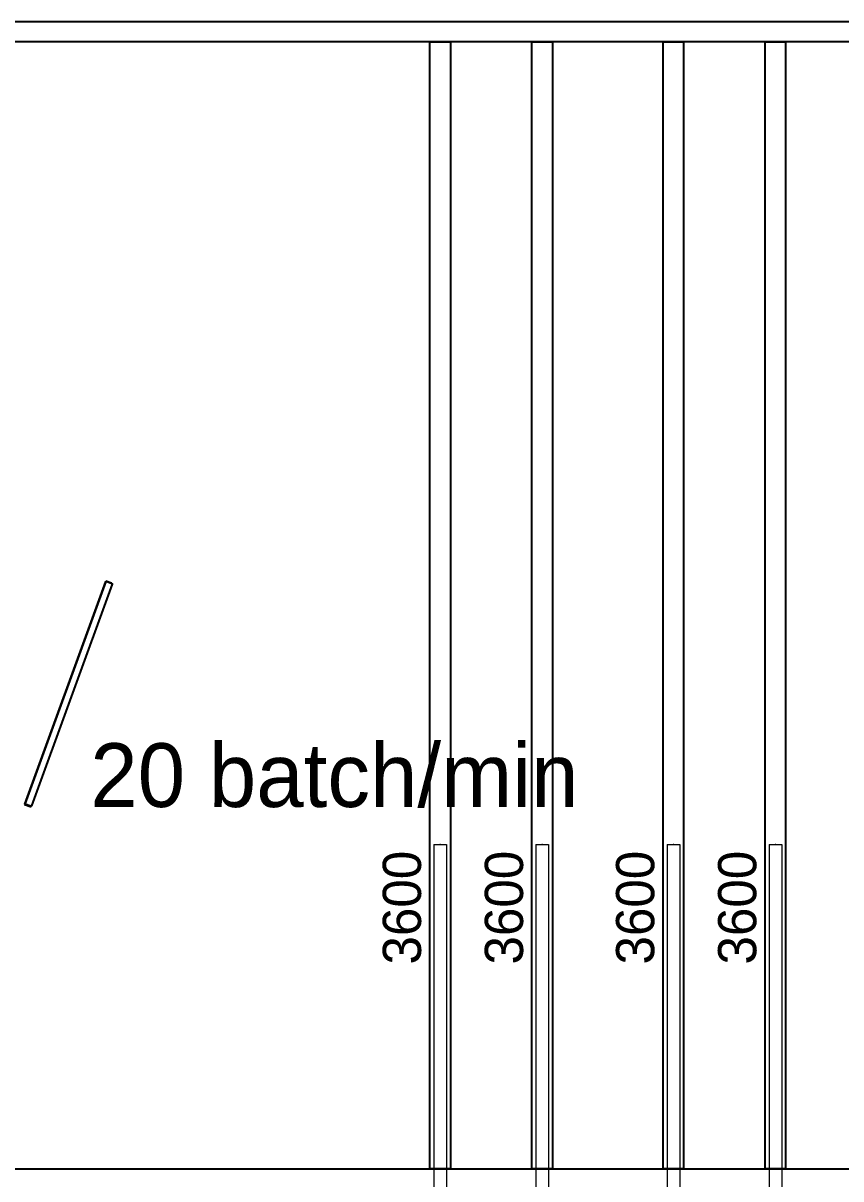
# Model space of a CAD drawing. Header units: millimetres. Extents: x -187347 to 135007, y -6415 to 292048.
# Drawn here: x -66950 to -63745, y 32716 to 37249 of the extents above; entities that cross this region are included whole.
import ezdxf
from ezdxf.enums import TextEntityAlignment as Align

# ---------------------------------------------------------------- set-up
doc = ezdxf.new("R2010")
doc.units = ezdxf.units.MM
doc.header["$LTSCALE"] = 100
doc.layers.add('LAYOUT', color=3, linetype='Continuous', lineweight=18)
for name, color, linetype in [('Layout Cabinplant', 30, 'Continuous'), ('STEEL', 5, 'Continuous'), ('TEXT', 3, 'Continuous')]:
    doc.layers.add(name, color=color, linetype=linetype)
doc.styles.add('015_100', font='', dxfattribs={"height": 150})
doc.styles.add('025_100', font='', dxfattribs={"height": 250})
doc.styles.add('MEYN_DIM', font='')
doc.styles.get('015_100').set_extended_font_data('Univers 45 Light')
doc.styles.get('025_100').set_extended_font_data('Univers 45 Light')
doc.styles.get('MEYN_DIM').set_extended_font_data('Univers 45 Light')

# ---------------------------------------------------------------- blocks, each defined once
blk = doc.blocks.new('updown_2000_2000_1000_3200')
at = {"layer": 'LAYOUT', "color": 3, "linetype": 'Continuous'}
for p, q in [((0, 25), (0, -25)), ((3200, 25), (0, 25)), ((3200, 25), (3200, -25)), ((3200, -25), (0, -25))]:
    blk.add_line(p, q, dxfattribs=at)
at = {"layer": 'LAYOUT', "color": 5, "linetype": 'Continuous'}
for p in [(0, 0), (3200, 0)]:
    blk.add_point(p, dxfattribs=at)
at = {"layer": 'LAYOUT', "color": 4, "linetype": 'Continuous', "style": 'MEYN_DIM', "flags": 4}
blk.add_attdef('000', text='', height=150, dxfattribs=at).set_placement((0, 225), align=Align.TOP_LEFT)
blk.add_attdef('000', text='', height=150, dxfattribs=at).set_placement((3175, 225), align=Align.TOP_RIGHT)
at = {"layer": 'LAYOUT', "color": 3, "linetype": 'Continuous', "style": '015_100', "flags": 9}
blk.add_attdef('BLOCK', (-1350, 0), '', height=150, dxfattribs=at)
blk = doc.blocks.new('steel weighing')
at = {"layer": 'STEEL', "color": 7, "linetype": 'ByBlock', "ltscale": 20, "elevation": 1.7}
for points in [[(845830.6, 723701.5), (854381.8, 723701.5), (854381.8, 723621.5), (845830.6, 723621.5)], [(852353.3, 723621.5), (852433.3, 723621.5), (852433.3, 719201.5), (852353.3, 719201.5)], [(852753.3, 723621.5), (852833.3, 723621.5), (852833.3, 719201.5), (852753.3, 719201.5)], [(853267.6, 723621.5), (853347.6, 723621.5), (853347.6, 719201.5), (853267.6, 719201.5)], [(853667.6, 723621.5), (853747.6, 723621.5), (853747.6, 719201.5), (853667.6, 719201.5)], [(845830.6, 719201.5), (854381.8, 719201.5), (854381.8, 719121.5), (845830.6, 719121.5)]]:
    blk.add_lwpolyline(points, close=True, dxfattribs=at)
blk = doc.blocks.new('CP_Whole bird batching')
at = {"layer": 'Layout Cabinplant', "linetype": 'Continuous'}
for p, q in [((-50815, -2624), (-50822.9, -2645.6)), ((-50821.9, -2648.5), (-50813.7, -2626.2)), ((-50815, -2624), (-50813.2, -2624.8)), ((-50813.7, -2626.2), (-50813.2, -2624.8)), ((-50813.7, -2626.2), (-49940.8, -2943.9)), ((-49940.2, -2942.5), (-50813.2, -2624.8)), ((-50813.2, -2624.8), (-49940.2, -2942.5)), ((-50822.9, -2645.6), (-50823.1, -2646.7)), ((-50823.1, -2646.7), (-50823.1, -2647.1)), ((-50823.1, -2647.1), (-50823, -2647.9)), ((-50823, -2647.9), (-50822.8, -2648.6)), ((-50822.9, -2645.6), (-50821.1, -2646.3)), ((-50822.8, -2648.6), (-50822.4, -2649.3)), ((-50822.4, -2649.3), (-50821.9, -2649.9)), ((-50821.9, -2649.9), (-50821.3, -2650.3)), ((-50821.3, -2650.3), (-50821.8, -2649.4)), ((-50821.3, -2650.3), (-50820.5, -2650.7)), ((-50820.5, -2650.7), (-50821.3, -2650.3)), ((-49951.3, -2967.1), (-50820.5, -2650.7)), ((-49948.9, -2966.3), (-49940.8, -2943.9)), ((-49946.2, -2964.7), (-49938.3, -2943.1)), ((-49940.8, -2943.9), (-49940.2, -2942.5)), ((-49938.3, -2943.1), (-49940.2, -2942.5)), ((-49950.5, -2967.2), (-49951.3, -2967.1)), ((-49951.3, -2967.1), (-49950.5, -2967.2)), ((-49950.5, -2967.2), (-49949.4, -2966.9)), ((-49949.8, -2967.4), (-49950.5, -2967.2)), ((-49949, -2967.3), (-49949.8, -2967.4)), ((-49948.2, -2967), (-49949, -2967.3)), ((-49947.5, -2966.6), (-49948.2, -2967)), ((-49946.2, -2964.7), (-49948.1, -2964)), ((-49946.7, -2965.8), (-49947.5, -2966.6)), ((-49946.2, -2964.7), (-49946.7, -2965.8))]:
    blk.add_line(p, q, dxfattribs=at)

msp = doc.modelspace()

# ---------------------------------------------------------------- block references
at = {"layer": 'LAYOUT', "color": 2, "ltscale": 20}
ref = msp.add_blockref('updown_2000_2000_1000_3200', (-65315.4, 30827.6, 0), dxfattribs=dict(at, rotation=90))
ref.add_attrib('000', '2550', dxfattribs={"color": 4, "linetype": 'Continuous', "ltscale": 20, "height": 150, "rotation": 90, "style": 'MEYN_DIM'}).set_placement((-65540.4, 30827.6, 0), align=Align.TOP_LEFT)
ref.add_attrib('000', '3600', dxfattribs={"color": 4, "linetype": 'Continuous', "ltscale": 20, "height": 150, "rotation": 90, "style": 'MEYN_DIM'}).set_placement((-65540.4, 34002.6, 0), align=Align.TOP_RIGHT)
ref = msp.add_blockref('updown_2000_2000_1000_3200', (-64915.4, 30827.6, 0), dxfattribs=dict(at, rotation=90))
ref.add_attrib('000', '2550', dxfattribs={"color": 4, "linetype": 'Continuous', "ltscale": 20, "height": 150, "rotation": 90, "style": 'MEYN_DIM'}).set_placement((-65140.4, 30827.6, 0), align=Align.TOP_LEFT)
ref.add_attrib('000', '3600', dxfattribs={"color": 4, "linetype": 'Continuous', "ltscale": 20, "height": 150, "rotation": 90, "style": 'MEYN_DIM'}).set_placement((-65140.4, 34002.6, 0), align=Align.TOP_RIGHT)
ref = msp.add_blockref('updown_2000_2000_1000_3200', (-64401.1, 30827.6, 0), dxfattribs=dict(at, rotation=90))
ref.add_attrib('000', '2550', dxfattribs={"color": 4, "linetype": 'Continuous', "ltscale": 20, "height": 150, "rotation": 90, "style": 'MEYN_DIM'}).set_placement((-64626.1, 30827.6, 0), align=Align.TOP_LEFT)
ref.add_attrib('000', '3600', dxfattribs={"color": 4, "linetype": 'Continuous', "ltscale": 20, "height": 150, "rotation": 90, "style": 'MEYN_DIM'}).set_placement((-64626.1, 34002.6, 0), align=Align.TOP_RIGHT)
ref = msp.add_blockref('updown_2000_2000_1000_3200', (-64001.1, 30827.6, 0), dxfattribs=dict(at, rotation=90))
ref.add_attrib('000', '2550', dxfattribs={"color": 4, "linetype": 'Continuous', "ltscale": 20, "height": 150, "rotation": 90, "style": 'MEYN_DIM'}).set_placement((-64226.1, 30827.6, 0), align=Align.TOP_LEFT)
ref.add_attrib('000', '3600', dxfattribs={"color": 4, "linetype": 'Continuous', "ltscale": 20, "height": 150, "rotation": 90, "style": 'MEYN_DIM'}).set_placement((-64226.1, 34002.6, 0), align=Align.TOP_RIGHT)
at = {"layer": 'Layout Cabinplant', "rotation": 90}
msp.add_blockref('CP_Whole bird batching', (-69568.5, 84998.9, 0), dxfattribs=at)
at = {"layer": 'STEEL', "color": 6, "linetype": 'ByBlock'}
msp.add_blockref('steel weighing', (-917708.7, -686445.9, -1.7), dxfattribs=at)

# ---------------------------------------------------------------- texts
at = {"layer": 'TEXT', "color": 3, "linetype": 'Continuous', "insert": (-66687, 34424.2, -3.4), "char_height": 250, "attachment_point": 1, "style": '025_100'}
msp.add_mtext_dynamic_manual_height_columns('20 batch/min', width=3576.49, gutter_width=1250, heights=[0], dxfattribs=at)

doc.saveas('drawing.dxf')
